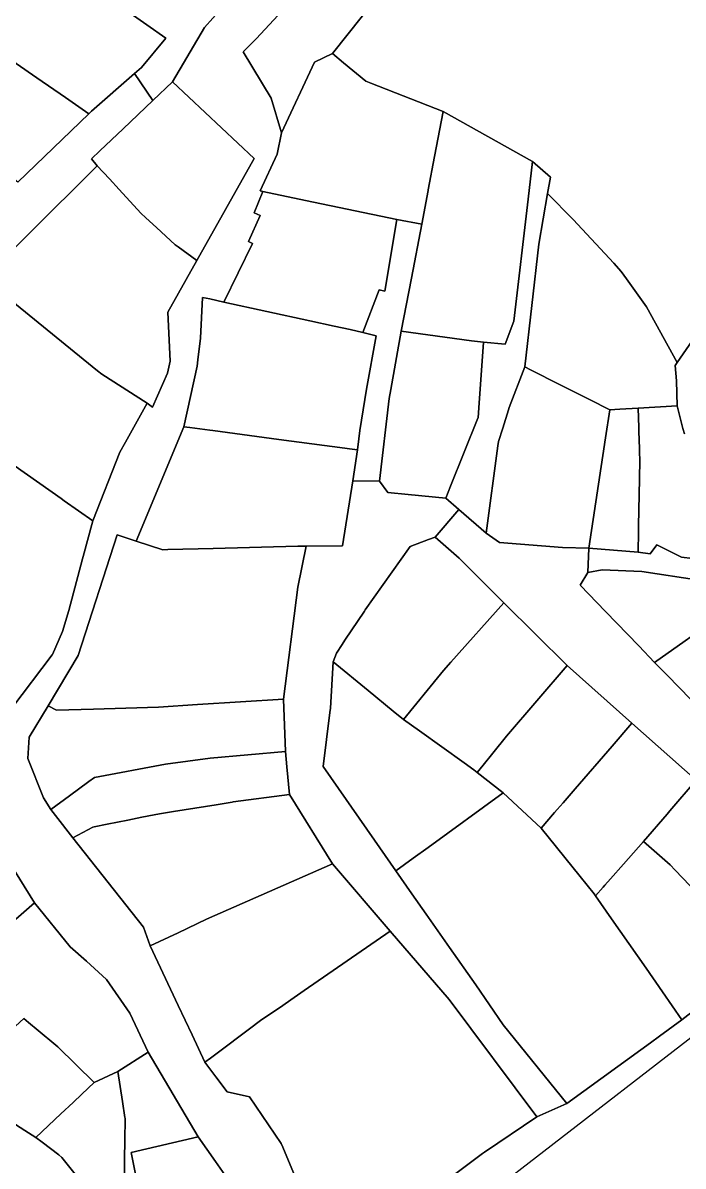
# Model space of a CAD drawing. Header units: inches. Extents: x 469561 to 471650, y 1000291 to 1003909.
# Drawn here: x 471129.5 to 471252, y 1000425.9 to 1000638 of the extents above; entities that cross this region are included whole.
import ezdxf

# ---------------------------------------------------------------- set-up
doc = ezdxf.new("R2010")
doc.units = ezdxf.units.IN
doc.header["$MEASUREMENT"] = 0
doc.layers.add('Gulele_10_08_New_Parcel', color=7, linetype='Continuous')

msp = doc.modelspace()

# ---------------------------------------------------------------- linework, layer by layer
at = {"layer": 'Gulele_10_08_New_Parcel'}
for points in [[(471170.3718, 1000632.5998), (471172.8571, 1000635.0864), (471184.0408, 1000647.1799), (471188.2206, 1000659.1605), (471222.1108, 1000680.8611), (471230.0749, 1000687.9251), (471234.9325, 1000704.3136), (471249.3726, 1000717.5402), (471249.3475, 1000710.6718), (471186.9762, 1000632.2622), (471183.6358, 1000630.6585), (471177.5075, 1000617.5963), (471175.5683, 1000624.01)], [(471138.6926, 1000647.3811), (471149.6702, 1000660.7253), (471163.434, 1000676.6014), (471180.8351, 1000660.8973), (471170.9571, 1000645.8458), (471163.197, 1000637.089), (471157.2879, 1000627.0507), (471153.6386, 1000623.5744), (471150.2463, 1000628.5589), (471151.1198, 1000629.3217), (471151.5293, 1000629.6793), (471156.0471, 1000635.106), (471152.5227, 1000637.5988)], [(471120.3198, 1000635.904), (471122.6991, 1000638.4067), (471125.4611, 1000641.312), (471133.0787, 1000648.6558), (471135.5665, 1000646.7772), (471137.3041, 1000645.4651), (471137.8035, 1000646.1239), (471138.6926, 1000647.3811), (471152.5227, 1000637.5988), (471156.0471, 1000635.106), (471151.5293, 1000629.6793), (471151.1198, 1000629.3217), (471150.2463, 1000628.5589), (471142.2784, 1000621.601), (471141.7834, 1000621.1254), (471137.444, 1000624.1133), (471132.1289, 1000627.7729), (471123.589, 1000633.653)], [(471108.537, 1000624.286), (471110.6981, 1000626.4169), (471120.1748, 1000635.761), (471120.3198, 1000635.904), (471123.589, 1000633.653), (471132.1289, 1000627.7729), (471137.444, 1000624.1133), (471141.7834, 1000621.1254), (471128.585, 1000608.4445), (471112.2533, 1000621.3494), (471111.6273, 1000621.8441)], [(471173.5402, 1000606.8135), (471176.7243, 1000613.6095), (471177.5075, 1000617.5963), (471183.6358, 1000630.6585), (471186.9762, 1000632.2622), (471189.017, 1000630.5764), (471193.1293, 1000627.1793), (471194.0652, 1000626.8097), (471207.48, 1000621.512), (471205.8928, 1000613.1826), (471204.7168, 1000607.0115), (471204.6928, 1000606.8854), (471203.5021, 1000600.637), (471198.8656, 1000601.5066), (471181.96, 1000605.0491), (471174.0532, 1000606.706)], [(471142.266, 1000612.7407), (471143.8043, 1000614.2061), (471148.1457, 1000618.3417), (471153.6386, 1000623.5744), (471157.2879, 1000627.0507), (471172.4521, 1000612.8119), (471161.7731, 1000593.8744), (471158.3046, 1000596.4139), (471157.7862, 1000596.7934), (471154.3219, 1000599.9882), (471152.3255, 1000601.8293), (471151.3788, 1000602.7024), (471147.3563, 1000607.0809), (471145.5631, 1000609.0328), (471143.3339, 1000611.4593)], [(471199.7199, 1000580.7892), (471201.5953, 1000590.6307), (471203.5021, 1000600.637), (471204.6928, 1000606.8854), (471204.7168, 1000607.0115), (471205.8928, 1000613.1826), (471207.48, 1000621.512), (471224.0681, 1000612.2568), (471223.2469, 1000605.2852), (471220.5796, 1000582.6403), (471219.0134, 1000578.3687), (471214.9553, 1000578.7246), (471212.7756, 1000579.02)], [(471207.9783, 1000549.82), (471208.8812, 1000552.0665), (471213.9357, 1000564.6426), (471213.9586, 1000564.6995), (471214.0895, 1000566.5411), (471214.9553, 1000578.7246), (471219.0134, 1000578.3687), (471220.5796, 1000582.6403), (471223.2469, 1000605.2852), (471224.0681, 1000612.2568), (471227.3873, 1000609.3452), (471226.8609, 1000606.3471), (471225.2106, 1000596.9473), (471222.6541, 1000574.1465), (471219.7522, 1000566.6154), (471219.6195, 1000566.199), (471218.5373, 1000562.8032), (471217.7485, 1000560.3279), (471217.6386, 1000559.511), (471215.4615, 1000543.3262), (471210.4073, 1000547.7121)], [(471122.2772, 1000590.5819), (471133.7751, 1000601.9819), (471140.1113, 1000608.2641), (471143.3339, 1000611.4593), (471145.5631, 1000609.0328), (471147.3563, 1000607.0809), (471151.3788, 1000602.7024), (471152.3255, 1000601.8293), (471154.3219, 1000599.9882), (471157.7862, 1000596.7934), (471158.3046, 1000596.4139), (471161.7731, 1000593.8744), (471156.392, 1000584.3387), (471156.8579, 1000575.1979), (471156.3495, 1000572.9939), (471153.5818, 1000566.6929), (471152.5891, 1000567.4616), (471144.1883, 1000572.8011), (471143.3836, 1000573.4541)], [(471166.8236, 1000586.1886), (471172.1341, 1000597.0387), (471171.3847, 1000597.4003), (471173.5447, 1000602.2605), (471172.4162, 1000602.7544), (471174.0532, 1000606.706), (471181.96, 1000605.0491), (471198.8656, 1000601.5066), (471196.6752, 1000588.2391), (471195.6172, 1000588.4861), (471192.5896, 1000580.5343), (471190.2186, 1000581.1027), (471187.2612, 1000581.7456), (471182.7433, 1000582.7278)], [(471222.6541, 1000574.1465), (471225.2106, 1000596.9473), (471226.8609, 1000606.3471), (471231.6269, 1000601.4768), (471239.1712, 1000593.4269), (471240.5228, 1000591.8842), (471241.4993, 1000590.5264), (471245.2401, 1000585.3163), (471250.9095, 1000574.9727), (471250.5367, 1000574.4319), (471250.7836, 1000571.574), (471250.9223, 1000566.9419), (471243.6743, 1000566.4947), (471240.2786, 1000566.306), (471238.3954, 1000566.2014), (471234.6257, 1000568.1041), (471229.2189, 1000570.8331), (471223.7172, 1000573.6099)], [(471190.702, 1000553.0095), (471191.6038, 1000558.7904), (471191.8498, 1000560.8218), (471192.0359, 1000562.3582), (471193.2966, 1000570.041), (471195.0774, 1000579.9379), (471192.5896, 1000580.5343), (471195.6172, 1000588.4861), (471196.6752, 1000588.2391), (471198.8656, 1000601.5066), (471203.5021, 1000600.637), (471201.5953, 1000590.6307), (471199.7199, 1000580.7892), (471197.7856, 1000569.9911), (471197.4864, 1000568.3207), (471195.6618, 1000552.9525)], [(471103.7509, 1000573.1715), (471111.8591, 1000580.7913), (471122.2772, 1000590.5819), (471143.3836, 1000573.4541), (471144.1883, 1000572.8011), (471152.5891, 1000567.4616), (471148.5467, 1000560.1738), (471147.5344, 1000558.3488), (471142.4796, 1000545.6051), (471137.1946, 1000549.3364), (471136.6013, 1000549.7553), (471125.8209, 1000557.3665)], [(471159.3531, 1000563.062), (471161.8449, 1000574.3106), (471161.9876, 1000575.4685), (471162.4856, 1000579.5077), (471162.8416, 1000587.0543), (471164.2071, 1000586.7575), (471166.8236, 1000586.1886), (471182.7433, 1000582.7278), (471187.2612, 1000581.7456), (471190.2186, 1000581.1027), (471192.5896, 1000580.5343), (471195.0774, 1000579.9379), (471193.2966, 1000570.041), (471192.0359, 1000562.3582), (471191.8498, 1000560.8218), (471191.6038, 1000558.7904), (471190.102, 1000558.9893), (471189.2275, 1000559.1051), (471177.0225, 1000560.7217), (471164.7554, 1000562.3465), (471164.2032, 1000562.4196), (471160.5104, 1000562.9087)], [(471195.6618, 1000552.9525), (471197.4864, 1000568.3207), (471197.7856, 1000569.9911), (471199.7199, 1000580.7892), (471212.7756, 1000579.02), (471214.9553, 1000578.7246), (471214.0895, 1000566.5411), (471213.9586, 1000564.6995), (471213.9357, 1000564.6426), (471208.8812, 1000552.0665), (471207.9783, 1000549.82), (471200.9997, 1000550.5132), (471197.2281, 1000550.8879)], [(471215.4615, 1000543.3262), (471217.6386, 1000559.511), (471217.7485, 1000560.3279), (471218.5373, 1000562.8032), (471219.6195, 1000566.199), (471219.7522, 1000566.6154), (471222.6541, 1000574.1465), (471223.7172, 1000573.6099), (471229.2189, 1000570.8331), (471234.6257, 1000568.1041), (471238.3954, 1000566.2014), (471237.6106, 1000561.0053), (471234.5242, 1000540.5695), (471229.6559, 1000540.6868), (471217.925, 1000541.6252)], [(471234.5242, 1000540.5695), (471237.6106, 1000561.0053), (471238.3954, 1000566.2014), (471240.2786, 1000566.306), (471243.6743, 1000566.4947), (471243.776, 1000562.9369), (471243.7952, 1000562.2624), (471243.8902, 1000558.9388), (471243.9676, 1000556.2302), (471243.9551, 1000555.6291), (471243.936, 1000554.7077), (471243.9149, 1000553.6939), (471243.9087, 1000553.3955), (471243.7279, 1000544.6829), (471243.7064, 1000543.6495), (471243.6338, 1000539.8109)], [(471150.5311, 1000541.8591), (471159.3531, 1000563.062), (471160.5104, 1000562.9087), (471164.2032, 1000562.4196), (471164.7554, 1000562.3465), (471177.0225, 1000560.7217), (471189.2275, 1000559.1051), (471190.102, 1000558.9893), (471191.6038, 1000558.7904), (471190.702, 1000553.0095), (471188.8273, 1000540.992), (471182.0833, 1000540.9423), (471180.5336, 1000540.9026), (471164.8125, 1000540.4999), (471156.42, 1000540.2849), (471155.4607, 1000540.2603)], [(471098.9097, 1000532.5199), (471110.1583, 1000543.199), (471110.5592, 1000543.5616), (471121.2743, 1000553.2539), (471125.8209, 1000557.3665), (471136.6013, 1000549.7553), (471137.1946, 1000549.3364), (471142.4796, 1000545.6051), (471140.7016, 1000538.9907), (471140.5907, 1000538.5783), (471138.0214, 1000528.9743), (471136.8553, 1000525.1014), (471135.0059, 1000520.8125), (471134.9672, 1000520.7615), (471127.4578, 1000510.8627), (471120.7663, 1000515.939), (471107.5502, 1000525.965), (471104.8894, 1000527.9836)], [(471177.8771, 1000512.5225), (471180.5115, 1000533.3251), (471182.0833, 1000540.9423), (471188.8273, 1000540.992), (471190.702, 1000553.0095), (471195.6618, 1000552.9525), (471197.2281, 1000550.8879), (471200.9997, 1000550.5132), (471207.9783, 1000549.82), (471210.4073, 1000547.7121), (471205.9993, 1000542.5793), (471204.7504, 1000542.1237), (471201.3393, 1000540.8793), (471193.0307, 1000529.094), (471192.8793, 1000528.8793), (471189.2193, 1000523.4793), (471188.7306, 1000522.6973), (471187.7193, 1000521.0793), (471187.0728, 1000519.4643), (471186.5893, 1000510.8793), (471186.4913, 1000510.0873), (471185.2519, 1000500.0682), (471194.7629, 1000486.3711), (471198.7004, 1000480.7005), (471201.6715, 1000476.4603), (471204.3363, 1000472.6573), (471208.6657, 1000466.4786), (471213.5258, 1000459.5426), (471218.6187, 1000452.1387), (471230.4194, 1000437.5517), (471224.8695, 1000435.0575), (471208.5853, 1000456.8496), (471197.6653, 1000469.5162), (471186.965, 1000482.0301), (471178.9797, 1000494.8543), (471178.4903, 1000499.9708), (471178.2143, 1000502.8564)], [(471134.1942, 1000511.299), (471139.7657, 1000520.6299), (471147.0203, 1000542.9977), (471150.5311, 1000541.8591), (471155.4607, 1000540.2603), (471156.42, 1000540.2849), (471164.8125, 1000540.4999), (471180.5336, 1000540.9026), (471182.0833, 1000540.9423), (471180.5115, 1000533.3251), (471177.8771, 1000512.5225), (471161.9095, 1000511.5414), (471154.6691, 1000511.0466), (471152.6263, 1000510.9894), (471142.6453, 1000510.71), (471135.7672, 1000510.5174)], [(471187.0728, 1000519.4643), (471187.7193, 1000521.0793), (471188.7306, 1000522.6973), (471189.2193, 1000523.4793), (471192.8793, 1000528.8793), (471193.0307, 1000529.094), (471201.3393, 1000540.8793), (471204.7504, 1000542.1237), (471205.9993, 1000542.5793), (471210.4393, 1000538.6793), (471218.7493, 1000530.3793), (471208.9277, 1000519.4079), (471207.5593, 1000517.8793), (471206.9831, 1000517.1754), (471200.1158, 1000508.7868), (471198.2134, 1000510.3442), (471193.5943, 1000514.1256)], [(471234.3483, 1000536.0531), (471234.5242, 1000540.5695), (471243.6338, 1000539.8109), (471245.8907, 1000539.4933), (471247.125, 1000541.1516), (471251.6742, 1000538.8935), (471253.731, 1000538.6243), (471255.7879, 1000538.3551), (471255.4052, 1000534.5281), (471254.8952, 1000534.6064), (471244.3195, 1000536.229), (471236.9877, 1000536.5223)], [(471232.8819, 1000533.7069), (471234.3483, 1000536.0531), (471236.9877, 1000536.5223), (471244.3195, 1000536.229), (471254.8952, 1000534.6064), (471255.4052, 1000534.5281), (471257.7232, 1000533.5417), (471260.9187, 1000532.1819), (471261.355, 1000531.8952), (471262.9716, 1000530.8328), (471258.6661, 1000527.7863), (471252.3744, 1000523.3345), (471246.7243, 1000519.3366), (471243.7566, 1000522.4175), (471237.6166, 1000528.7916)], [(471200.1158, 1000508.7868), (471206.9831, 1000517.1754), (471207.5593, 1000517.8793), (471208.9277, 1000519.4079), (471218.7493, 1000530.3793), (471230.5116, 1000518.7697), (471219.2193, 1000505.6793), (471216.7161, 1000502.5211), (471214.9393, 1000500.2793), (471213.8237, 1000498.9529), (471213.1667, 1000499.4242), (471211.3675, 1000500.7149), (471203.1119, 1000506.6374)], [(471246.7243, 1000519.3366), (471252.3744, 1000523.3345), (471258.6661, 1000527.7863), (471262.9716, 1000530.8328), (471265.4752, 1000527.5959), (471271.453, 1000519.8673), (471271.8731, 1000519.3242), (471274.0483, 1000516.5119), (471274.6189, 1000515.7742), (471276.99, 1000512.7086), (471273.2914, 1000509.5845), (471272.6984, 1000509.0837), (471264.3207, 1000501.271), (471249.0202, 1000516.9795)], [(471185.2519, 1000500.0682), (471186.4913, 1000510.0873), (471186.5893, 1000510.8793), (471187.0728, 1000519.4643), (471193.5943, 1000514.1256), (471198.2134, 1000510.3442), (471200.1158, 1000508.7868), (471203.1119, 1000506.6374), (471211.3675, 1000500.7149), (471213.1667, 1000499.4242), (471213.8237, 1000498.9529), (471218.5917, 1000495.1534), (471204.6938, 1000485.0553), (471201.905, 1000483.0289), (471198.7004, 1000480.7005), (471194.7629, 1000486.3711)], [(471213.8237, 1000498.9529), (471214.9393, 1000500.2793), (471216.7161, 1000502.5211), (471219.2193, 1000505.6793), (471230.5116, 1000518.7697), (471242.5061, 1000508.1163), (471238.8143, 1000503.8364), (471231.9615, 1000495.8921), (471229.749, 1000493.3271), (471228.6587, 1000492.0631), (471228.1673, 1000491.4934), (471225.6692, 1000488.5974), (471218.5917, 1000495.1534)], [(471130.4559, 1000501.5265), (471130.7193, 1000505.4793), (471134.1942, 1000511.299), (471135.7672, 1000510.5174), (471142.6453, 1000510.71), (471152.6263, 1000510.9894), (471154.6691, 1000511.0466), (471161.9095, 1000511.5414), (471177.8771, 1000512.5225), (471178.2143, 1000502.8564), (471164.2493, 1000501.5793), (471155.9671, 1000500.4789), (471142.7884, 1000498.0201), (471141.7898, 1000497.2898), (471138.1627, 1000494.6372), (471134.6876, 1000492.0957), (471133.3577, 1000494.2721)], [(471225.6692, 1000488.5974), (471228.1673, 1000491.4934), (471228.6587, 1000492.0631), (471229.749, 1000493.3271), (471231.9615, 1000495.8921), (471238.8143, 1000503.8364), (471242.5061, 1000508.1163), (471254.426, 1000497.5374), (471249.5463, 1000491.8382), (471249.0363, 1000491.2425), (471244.6665, 1000486.1389), (471240.9657, 1000481.9599), (471238.5115, 1000479.1885), (471237.4847, 1000478.029), (471237.1613, 1000477.664), (471235.7613, 1000476.083), (471235.5031, 1000476.454), (471232.9067, 1000479.6601)], [(471096.7793, 1000483.0793), (471108.2793, 1000497.0793), (471107.0593, 1000498.9793), (471112.9093, 1000504.9793), (471117.5308, 1000497.5475), (471131.6893, 1000474.7793), (471120.7354, 1000465.2757), (471120.271, 1000465.6411), (471112.5582, 1000471.7102), (471111.9506, 1000472.148), (471111.6239, 1000472.3834), (471098.6481, 1000481.7328)], [(471134.6876, 1000492.0957), (471138.1627, 1000494.6372), (471141.7898, 1000497.2898), (471142.7884, 1000498.0201), (471155.9671, 1000500.4789), (471164.2493, 1000501.5793), (471178.2143, 1000502.8564), (471178.4903, 1000499.9708), (471178.9797, 1000494.8543), (471168.5146, 1000493.4743), (471168.3754, 1000493.4559), (471165.3929, 1000492.9712), (471157.4724, 1000491.6842), (471154.8478, 1000491.2577), (471153.8665, 1000491.0982), (471151.6114, 1000490.6472), (471149.0032, 1000490.1255), (471145.1601, 1000489.3569), (471142.7644, 1000488.8778), (471142.5315, 1000488.8312), (471138.7985, 1000486.8243), (471135.5657, 1000490.9697)], [(471244.6665, 1000486.1389), (471249.0363, 1000491.2425), (471249.5463, 1000491.8382), (471254.426, 1000497.5374), (471259.5453, 1000493.1542), (471260.4087, 1000492.4149), (471260.6388, 1000492.2179), (471264.2833, 1000488.4579), (471267.9994, 1000484.624), (471273.64, 1000478.8046), (471277.0738, 1000475.262), (471265.4839, 1000465.2101), (471250.5266, 1000480.833), (471249.5835, 1000481.818)], [(471138.7985, 1000486.8243), (471142.5315, 1000488.8312), (471142.7644, 1000488.8778), (471145.1601, 1000489.3569), (471149.0032, 1000490.1255), (471151.6114, 1000490.6472), (471153.8665, 1000491.0982), (471154.8478, 1000491.2577), (471157.4724, 1000491.6842), (471165.3929, 1000492.9712), (471168.3754, 1000493.4559), (471168.5146, 1000493.4743), (471178.9797, 1000494.8543), (471186.965, 1000482.0301), (471163.5988, 1000471.717), (471158.3177, 1000469.2318), (471153.1411, 1000466.7958), (471151.8716, 1000470.2416)], [(471198.7004, 1000480.7005), (471201.905, 1000483.0289), (471204.6938, 1000485.0553), (471218.5917, 1000495.1534), (471225.6692, 1000488.5974), (471232.9067, 1000479.6601), (471235.5031, 1000476.454), (471235.7613, 1000476.083), (471238.7355, 1000471.8093), (471245.1259, 1000462.6267), (471248.1848, 1000458.2312), (471249.9525, 1000455.6911), (471251.7838, 1000453.0597), (471247.6052, 1000450.0265), (471245.9307, 1000448.8111), (471239.9141, 1000444.4437), (471230.4194, 1000437.5517), (471218.6187, 1000452.1387), (471213.5258, 1000459.5426), (471208.6657, 1000466.4786), (471204.3363, 1000472.6573), (471201.6715, 1000476.4603)], [(471235.7613, 1000476.083), (471237.1613, 1000477.664), (471237.4847, 1000478.029), (471238.5115, 1000479.1885), (471240.9657, 1000481.9599), (471244.6665, 1000486.1389), (471249.5835, 1000481.818), (471250.5266, 1000480.833), (471265.4839, 1000465.2101), (471262.0196, 1000462.5185), (471262.7493, 1000461.5793), (471251.7838, 1000453.0597), (471249.9525, 1000455.6911), (471248.1848, 1000458.2312), (471245.1259, 1000462.6267), (471238.7355, 1000471.8093)], [(471153.1411, 1000466.7958), (471158.3177, 1000469.2318), (471163.5988, 1000471.717), (471186.965, 1000482.0301), (471197.6653, 1000469.5162), (471181.6818, 1000458.4785), (471179.2453, 1000456.7959), (471177.7345, 1000455.7526), (471173.6349, 1000452.9216), (471171.557, 1000451.3723), (471165.5707, 1000446.9089), (471164.3308, 1000445.9844), (471163.2973, 1000445.2138), (471160.9087, 1000450.2895), (471158.3406, 1000455.7468)], [(471116.7353, 1000441.4471), (471121.157, 1000445.5063), (471123.3969, 1000447.5626), (471124.9987, 1000449.0332), (471129.6738, 1000453.325), (471130.5913, 1000452.5617), (471132.3504, 1000451.0983), (471135.6149, 1000448.3825), (471135.984, 1000448.0754), (471142.7713, 1000441.4471), (471140.464, 1000439.2755), (471138.8394, 1000437.7464), (471136.5654, 1000435.6062), (471131.9539, 1000431.266), (471129.899, 1000432.5639), (471129.0049, 1000433.1287), (471124.9374, 1000435.6979), (471124.0637, 1000436.2498), (471121.2533, 1000438.2429), (471117.2524, 1000441.0803)], [(471143.6728, 1000408.9949), (471146.059, 1000409.26), (471148.021, 1000410.5857), (471148.18, 1000412.2295), (471148.3601, 1000425.4037), (471148.3871, 1000427.3793), (471148.4317, 1000430.6404), (471148.4886, 1000434.8054), (471148.4626, 1000434.9748), (471148.0117, 1000437.917), (471147.1593, 1000443.4793), (471152.7899, 1000447.0837), (471162.0475, 1000431.3643), (471149.5874, 1000428.4695), (471150.8774, 1000422.3091), (471153.5992, 1000411.7657), (471156.0792, 1000406.295), (471160.5433, 1000401.1808), (471163.5923, 1000397.6878)], [(471131.9539, 1000431.266), (471136.5654, 1000435.6062), (471138.8394, 1000437.7464), (471140.464, 1000439.2755), (471142.7713, 1000441.4471), (471147.1593, 1000443.4793), (471148.0117, 1000437.917), (471148.4626, 1000434.9748), (471148.4886, 1000434.8054), (471148.4317, 1000430.6404), (471148.3871, 1000427.3793), (471148.3601, 1000425.4037), (471148.18, 1000412.2295), (471146.2711, 1000415.252), (471138.9588, 1000424.7294), (471136.7794, 1000427.5542), (471136.1632, 1000428.0282), (471133.0917, 1000430.3908)], [(471114.2961, 1000419.1229), (471118.463, 1000427.0547), (471119.9775, 1000429.9376), (471121.6569, 1000432.5318), (471124.0637, 1000436.2498), (471124.9374, 1000435.6979), (471129.0049, 1000433.1287), (471129.899, 1000432.5639), (471131.9539, 1000431.266), (471133.0917, 1000430.3908), (471136.1632, 1000428.0282), (471136.7794, 1000427.5542), (471138.9588, 1000424.7294), (471146.2711, 1000415.252), (471148.18, 1000412.2295), (471148.021, 1000410.5857), (471146.059, 1000409.26), (471143.6728, 1000408.9949), (471141.4959, 1000409.7454), (471134.7523, 1000412.0704), (471129.1551, 1000414.0001), (471121.392, 1000416.6765), (471119.6003, 1000417.2942)], [(471149.5874, 1000428.4695), (471162.0475, 1000431.3643), (471165.2715, 1000426.7656), (471171.3333, 1000418.1191), (471173.6025, 1000414.8824), (471175.5967, 1000404.7352), (471175.3034, 1000400.9813), (471163.5923, 1000397.6878), (471160.5433, 1000401.1808), (471156.0792, 1000406.295), (471153.5992, 1000411.7657), (471150.8774, 1000422.3091)]]:
    msp.add_lwpolyline(points, close=True, dxfattribs=at)
for points in [[(471256.8716, 1000583.6218), (471250.9095, 1000574.9727), (471245.2401, 1000585.3163), (471241.4993, 1000590.5264), (471240.5228, 1000591.8842), (471239.1712, 1000593.4269), (471231.6269, 1000601.4768), (471226.8609, 1000606.3471), (471227.3873, 1000609.3452), (471224.0681, 1000612.2568), (471207.48, 1000621.512), (471194.0652, 1000626.8097), (471193.1293, 1000627.1793), (471189.017, 1000630.5764), (471186.9762, 1000632.2622), (471249.3475, 1000710.6718), (471255.6781, 1000709.3649)], [(471269.5416, 1000462.1588), (471211.4731, 1000417.2532), (471202.1631, 1000410.2677), (471119.6125, 1000350.1849), (471046.5759, 1000297.0267), (471041.7329, 1000290.5708), (471025.6619, 1000308.995), (471006.7273, 1000328.8018), (470870.5715, 1000435.4985), (470556.3433, 1000687.9273)], [(471184.0408, 1000647.1799), (471172.8571, 1000635.0864), (471170.3718, 1000632.5998), (471175.5683, 1000624.01), (471177.5075, 1000617.5963), (471176.7243, 1000613.6095), (471173.5402, 1000606.8135), (471174.0532, 1000606.706), (471172.4162, 1000602.7544), (471173.5447, 1000602.2605), (471171.3847, 1000597.4003), (471172.1341, 1000597.0387), (471166.8236, 1000586.1886), (471164.2071, 1000586.7575), (471162.8416, 1000587.0543), (471162.4856, 1000579.5077), (471161.9876, 1000575.4685), (471161.8449, 1000574.3106), (471159.3531, 1000563.062), (471150.5311, 1000541.8591), (471147.0203, 1000542.9977), (471139.7657, 1000520.6299), (471134.1942, 1000511.299), (471130.7193, 1000505.4793), (471130.4559, 1000501.5265), (471133.3577, 1000494.2721), (471134.6876, 1000492.0957), (471135.5657, 1000490.9697), (471138.7985, 1000486.8243), (471151.8716, 1000470.2416), (471153.1411, 1000466.7958), (471158.3406, 1000455.7468), (471160.9087, 1000450.2895), (471163.2973, 1000445.2138), (471165.3415, 1000442.4722), (471167.4015, 1000439.7094), (471171.5493, 1000438.7755), (471177.4548, 1000430.1336), (471177.7254, 1000429.4807), (471180.3252, 1000423.2099)], [(471127.4578, 1000510.8627), (471134.9672, 1000520.7615), (471135.0059, 1000520.8125), (471136.8553, 1000525.1014), (471138.0214, 1000528.9743), (471140.5907, 1000538.5783), (471140.7016, 1000538.9907), (471142.4796, 1000545.6051), (471147.5344, 1000558.3488), (471148.5467, 1000560.1738), (471152.5891, 1000567.4616), (471153.5818, 1000566.6929), (471156.3495, 1000572.9939), (471156.8579, 1000575.1979), (471156.392, 1000584.3387), (471161.7731, 1000593.8744), (471172.4521, 1000612.8119), (471157.2879, 1000627.0507), (471163.197, 1000637.089), (471170.9571, 1000645.8458)], [(471128.585, 1000608.4445), (471141.7834, 1000621.1254), (471142.2784, 1000621.601), (471150.2463, 1000628.5589), (471153.6386, 1000623.5744), (471148.1457, 1000618.3417), (471143.8043, 1000614.2061), (471142.266, 1000612.7407), (471143.3339, 1000611.4593), (471140.1113, 1000608.2641), (471133.7751, 1000601.9819), (471122.2772, 1000590.5819)], [(471252.2294, 1000561.7655), (471251.9765, 1000562.7672), (471250.9223, 1000566.9419), (471250.7836, 1000571.574), (471250.5367, 1000574.4319), (471250.9095, 1000574.9727), (471256.8716, 1000583.6218)], [(471253.731, 1000538.6243), (471251.6742, 1000538.8935), (471247.125, 1000541.1516), (471245.8907, 1000539.4933), (471243.6338, 1000539.8109), (471243.7064, 1000543.6495), (471243.7279, 1000544.6829), (471243.9087, 1000553.3955), (471243.9149, 1000553.6939), (471243.936, 1000554.7077), (471243.9551, 1000555.6291), (471243.9676, 1000556.2302), (471243.8902, 1000558.9388), (471243.7952, 1000562.2624), (471243.776, 1000562.9369), (471243.6743, 1000566.4947), (471250.9223, 1000566.9419), (471251.9765, 1000562.7672), (471252.2294, 1000561.7655)], [(471254.426, 1000497.5374), (471242.5061, 1000508.1163), (471230.5116, 1000518.7697), (471218.7493, 1000530.3793), (471210.4393, 1000538.6793), (471205.9993, 1000542.5793), (471210.4073, 1000547.7121), (471215.4615, 1000543.3262), (471217.925, 1000541.6252), (471229.6559, 1000540.6868), (471234.5242, 1000540.5695), (471234.3483, 1000536.0531), (471232.8819, 1000533.7069), (471237.6166, 1000528.7916), (471243.7566, 1000522.4175), (471246.7243, 1000519.3366), (471249.0202, 1000516.9795), (471264.3207, 1000501.271)], [(471171.3333, 1000418.1191), (471165.2715, 1000426.7656), (471162.0475, 1000431.3643), (471152.7899, 1000447.0837), (471149.3489, 1000454.2786), (471145.0475, 1000460.5351), (471141.3155, 1000463.9199), (471138.3218, 1000466.6351), (471131.6893, 1000474.7793), (471117.5308, 1000497.5475)], [(471120.7354, 1000465.2757), (471131.6893, 1000474.7793), (471138.3218, 1000466.6351), (471141.3155, 1000463.9199), (471145.0475, 1000460.5351), (471149.3489, 1000454.2786), (471152.7899, 1000447.0837), (471147.1593, 1000443.4793), (471142.7713, 1000441.4471), (471135.984, 1000448.0754), (471135.6149, 1000448.3825), (471132.3504, 1000451.0983), (471130.5913, 1000452.5617), (471129.6738, 1000453.325), (471124.9987, 1000449.0332)], [(471180.3252, 1000423.2099), (471177.7254, 1000429.4807), (471177.4548, 1000430.1336), (471171.5493, 1000438.7755), (471167.4015, 1000439.7094), (471165.3415, 1000442.4722), (471163.2973, 1000445.2138), (471164.3308, 1000445.9844), (471165.5707, 1000446.9089), (471171.557, 1000451.3723), (471173.6349, 1000452.9216), (471177.7345, 1000455.7526), (471179.2453, 1000456.7959), (471181.6818, 1000458.4785), (471197.6653, 1000469.5162), (471208.5853, 1000456.8496), (471224.8695, 1000435.0575), (471215.185, 1000428.5224), (471214.8155, 1000428.2731), (471205.1415, 1000421.0551)], [(471205.1415, 1000421.0551), (471214.8155, 1000428.2731), (471215.185, 1000428.5224), (471224.8695, 1000435.0575), (471230.4194, 1000437.5517), (471239.9141, 1000444.4437), (471245.9307, 1000448.8111), (471247.6052, 1000450.0265), (471251.7838, 1000453.0597), (471262.7493, 1000461.5793)]]:
    msp.add_lwpolyline(points, dxfattribs=at)

doc.saveas('drawing.dxf')
